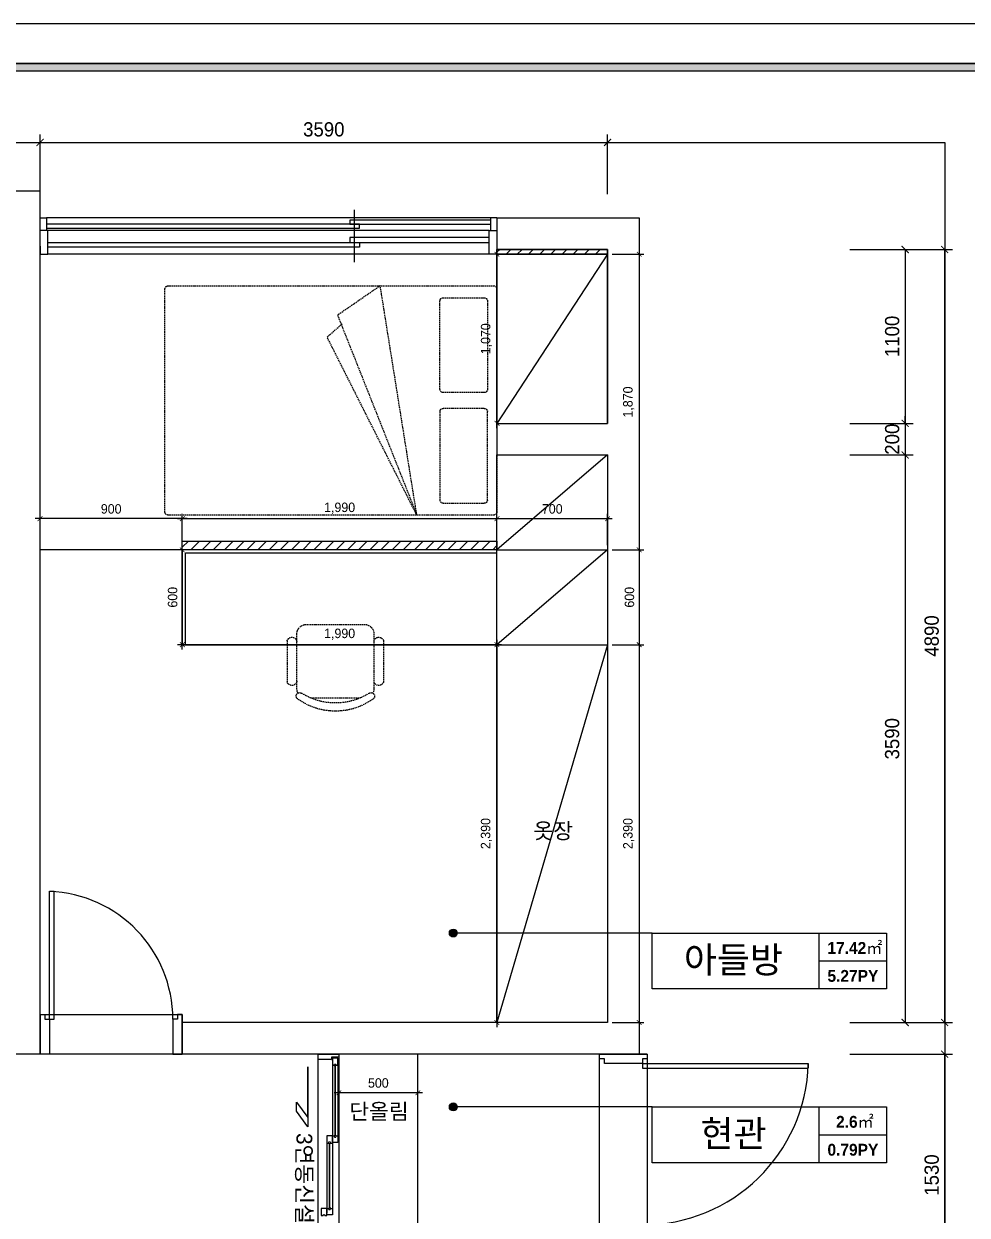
# Model space of a CAD drawing. Header units: millimetres. Extents: x -551172 to 232469, y -3435 to 261611.
# Drawn here: x 152389 to 158356, y 105866 to 113403 of the extents above; entities that cross this region are included whole.
import ezdxf
from ezdxf.enums import TextEntityAlignment as Align

# ---------------------------------------------------------------- set-up
doc = ezdxf.new("R2010")
doc.units = ezdxf.units.MM
doc.header["$LTSCALE"] = 10
doc.header["$PDMODE"] = 3
doc.linetypes.add('DH-HID2', pattern=[1.2, 0.8, -0.4])
doc.layers.get('DEFPOINTS').update_dxf_attribs({"color": 248})
for name, color, linetype in [('0-ELC TEXT', 7, 'Continuous'), ('03-TEXT', 3, 'Continuous'), ('03-WAL NEW', 3, 'Continuous'), ('06-FUR', 6, 'Continuous'), ('07-DIM WAL', 5, 'Continuous'), ('C-HAT', 251, 'Continuous'), ('CO-DOOR', 8, 'Continuous'), ('F-SYM', 7, 'Continuous'), ('FORM(YOURNAME)-11', 1, 'Continuous'), ('FU-FURM', 251, 'DH-HID2'), ('Layer 1', 7, 'Continuous'), ('도면층2', 2, 'Continuous'), ('도면층4', 4, 'Continuous'), ('도면층5', 5, 'Continuous'), ('도면층8', 8, 'Continuous')]:
    doc.layers.add(name, color=color, linetype=linetype)
doc.styles.add('HY 울릉도 L', font='')
doc.styles.add('YOURNAME', font='HY울릉도M.TTF')
doc.styles.add('넥슨고딕', font='NEXONLv1GothicBold.ttf')
doc.styles.add('코레일둥고', font='Korail_Round_Gothic_Medium.ttf')
doc.styles.get('HY 울릉도 L').set_extended_font_data('HY울릉도L')
doc.dimstyles.new('30', dxfattribs={"dimscale": 30, "dimtxt": 2, "dimasz": 1, "dimexe": 1, "dimexo": 1, "dimgap": 1, "dimtad": 1, "dimdec": 0, "dimrnd": 0.05, "dimdsep": 46, "dimlunit": 6, "dimtxsty": 'HY 울릉도 L', "dimblk": 'ARCHTICK', "dimcen": 2.5, "dimdle": 1, "dimclrd": 133, "dimclre": 133, "dimclrt": 30, "dimadec": 0, "dimazin": 0, "dimtfac": 1, "dimtdec": 0, "dimtix": 1, "dimtmove": 2, "dimatfit": 3, "dimldrblk": 'ARCHTICK', "dimfxl": 1, "dimlwd": -1, "dimlwe": -1, "dimarcsym": 0})
doc.dimstyles.new('YOURNAME-50', dxfattribs={"dimscale": 50, "dimtxt": 1.8, "dimasz": 0.9, "dimexe": 1, "dimexo": 3, "dimgap": 0.7, "dimtad": 1, "dimdec": 0, "dimzin": 0, "dimdsep": 46, "dimtxsty": 'YOURNAME', "dimblk": 'ARCHTICK', "dimcen": 0, "dimclrd": 1, "dimclre": 1, "dimclrt": 7, "dimadec": 0, "dimazin": 0, "dimtfac": 1, "dimtdec": 0, "dimtix": 1, "dimtmove": 2, "dimatfit": 3, "dimldrblk": 'ARCHTICK', "dimfxl": 1, "dimtolj": 1, "dimtzin": 0, "dimarcsym": 0})

# ---------------------------------------------------------------- blocks, each defined once
blk = doc.blocks.new('FORM-PLAN')
at = {"layer": 'FORM(YOURNAME)-11'}
h = blk.add_hatch(color=256, dxfattribs=at)
h.dxf.hatch_style = 1
h.paths.add_polyline_path([(-71444, 55115), (10556, 55115), (10556, 54915), (-71444, 54915)])
h.paths.add_polyline_path([(-71444, -2085), (10556, -2085), (10556, -2285), (-71444, -2285)])
at = {"layer": 'DEFPOINTS', "color": 158}
for points in [[(-71444, -2285), (10556, -2285), (10556, 55115), (-71444, 55115)], [(-69444, 53115), (-64, 53115), (-64, 1215), (-69444, 1215)]]:
    blk.add_lwpolyline(points, close=True, dxfattribs=at)
at = {"layer": 'FORM(YOURNAME)-11', "color": 250}
blk.add_lwpolyline([(-72444, -3285), (11556, -3285), (11556, 56115), (-72444, 56115)], close=True, dxfattribs=at)
at = {"layer": 'FORM(YOURNAME)-11'}
blk.add_lwpolyline([(-71444, 55115), (10556, 55115), (10556, 54915), (-71444, 54915)], close=True, dxfattribs=at)
at = {"layer": 'FORM(YOURNAME)-11', "color": 3, "style": 'YOURNAME'}
for tag, height, p in [('1', 450, (9905, 18188)), ('2', 450, (9905, 17544)), ('3', 450, (9905, 16257)), ('4', 450, (9905, 14326)), ('5', 515, (9905, 12009)), ('6', 515, (9905, 9757)), ('7', 515, (9905, 7504)), ('8', 515, (9905, 5252)), ('9', 515, (9905, 2999)), ('10', 515, (5655, 811)), ('11', 515, (9905, 747)), ('12', 515, (5655, -1441)), ('13', 515, (9905, -1441))]:
    blk.add_attdef(tag, text='', height=height, dxfattribs=at).set_placement(p, align=Align.MIDDLE_RIGHT)
blk = doc.blocks.new('_ArchTick')
at = {"color": 0, "linetype": 'ByBlock', "const_width": 0.15}
blk.add_lwpolyline([(-0.5, -0.5), (0.5, 0.5)], dxfattribs=at)
blk = doc.blocks.new('*D781')
at = {"color": 133, "transparency": 16777216}
blk.add_line((154911.4, 106641.1), (154351.4, 106641.1), dxfattribs=at)
at = {"layer": 'DEFPOINTS', "color": 0, "transparency": 16777216}
for p in [(154381.4, 106641.1), (154381.4, 106641.1), (154881.4, 106641.1)]:
    blk.add_point(p, dxfattribs=at)
at = {"color": 133, "transparency": 16777216, "xscale": 30, "yscale": 30, "zscale": 30, "rotation": 180}
blk.add_blockref('_ArchTick', (154381.4, 106641.1), dxfattribs=at)
at = {"color": 133, "transparency": 16777216, "xscale": 30, "yscale": 30, "zscale": 30}
blk.add_blockref('_ArchTick', (154881.4, 106641.1), dxfattribs=at)
at = {"color": 30, "transparency": 16777216, "insert": (154631.4, 106702.4), "char_height": 60, "attachment_point": 5, "style": 'HY 울릉도 L'}
blk.add_mtext('500', dxfattribs=at)
blk = doc.blocks.new('*D725')
at = {"layer": '07-DIM WAL', "color": 1, "lineweight": -2, "transparency": 16777216}
for p, q in [((152491.4, 112325.3), (152491.4, 112702.8)), ((156081.4, 112325.3), (156081.4, 112702.8)), ((152491.4, 112652.8), (156081.4, 112652.8))]:
    blk.add_line(p, q, dxfattribs=at)
at = {"layer": 'DEFPOINTS', "color": 0, "transparency": 16777216}
for p in [(156081.4, 112652.8), (152491.4, 112175.3), (156081.4, 112175.3)]:
    blk.add_point(p, dxfattribs=at)
at = {"layer": '07-DIM WAL', "color": 1, "lineweight": -2, "transparency": 16777216, "xscale": 45, "yscale": 45, "zscale": 45, "rotation": 180}
blk.add_blockref('_ArchTick', (152491.4, 112652.8), dxfattribs=at)
at = {"layer": '07-DIM WAL', "color": 1, "lineweight": -2, "transparency": 16777216, "xscale": 45, "yscale": 45, "zscale": 45}
blk.add_blockref('_ArchTick', (156081.4, 112652.8), dxfattribs=at)
at = {"layer": '07-DIM WAL', "color": 7, "transparency": 16777216, "insert": (154286.4, 112734.7), "char_height": 90, "attachment_point": 5, "style": 'YOURNAME'}
blk.add_mtext('\\A1;3590', dxfattribs=at)
blk = doc.blocks.new('*D741')
at = {"layer": '07-DIM WAL', "color": 1, "lineweight": -2, "transparency": 16777216}
for p, q in [((157613.9, 106885.3), (158263.9, 106885.3)), ((158213.9, 105355.3), (158213.9, 106885.3)), ((157613.9, 105355.3), (158263.9, 105355.3))]:
    blk.add_line(p, q, dxfattribs=at)
at = {"layer": 'DEFPOINTS', "color": 0, "transparency": 16777216}
for p in [(157463.9, 106885.3), (158213.9, 106885.3), (157463.9, 105355.3)]:
    blk.add_point(p, dxfattribs=at)
at = {"layer": '07-DIM WAL', "color": 1, "lineweight": -2, "transparency": 16777216, "xscale": 45, "yscale": 45, "zscale": 45}
for p, rotation in [((158213.9, 106885.3), 90), ((158213.9, 105355.3), 270)]:
    blk.add_blockref('_ArchTick', p, dxfattribs=dict(at, rotation=rotation))
at = {"layer": '07-DIM WAL', "color": 7, "transparency": 16777216, "insert": (158132.1, 106120.3), "char_height": 90, "attachment_point": 5, "rotation": 90, "style": 'YOURNAME'}
blk.add_mtext('\\A1;1530', dxfattribs=at)
blk = doc.blocks.new('*D742')
at = {"layer": '07-DIM WAL', "color": 1, "lineweight": -2, "transparency": 16777216}
for p, q in [((157613.9, 111975.3), (158263.9, 111975.3)), ((158213.9, 107085.3), (158213.9, 111975.3)), ((157613.9, 107085.3), (158263.9, 107085.3))]:
    blk.add_line(p, q, dxfattribs=at)
at = {"layer": 'DEFPOINTS', "color": 0, "transparency": 16777216}
for p in [(157463.9, 111975.3), (158213.9, 111975.3), (157463.9, 107085.3)]:
    blk.add_point(p, dxfattribs=at)
at = {"layer": '07-DIM WAL', "color": 1, "lineweight": -2, "transparency": 16777216, "xscale": 45, "yscale": 45, "zscale": 45}
for p, rotation in [((158213.9, 111975.3), 90), ((158213.9, 107085.3), 270)]:
    blk.add_blockref('_ArchTick', p, dxfattribs=dict(at, rotation=rotation))
at = {"layer": '07-DIM WAL', "color": 7, "transparency": 16777216, "insert": (158132, 109530.3), "char_height": 90, "attachment_point": 5, "rotation": 90, "style": 'YOURNAME'}
blk.add_mtext('\\A1;4890', dxfattribs=at)
blk = doc.blocks.new('*D743')
at = {"layer": '07-DIM WAL', "color": 1, "lineweight": -2, "transparency": 16777216}
for p, q in [((157613.9, 111975.3), (158013.9, 111975.3)), ((157963.9, 111975.3), (157963.9, 110875.3)), ((157613.9, 110875.3), (158013.9, 110875.3))]:
    blk.add_line(p, q, dxfattribs=at)
at = {"layer": 'DEFPOINTS', "color": 0, "transparency": 16777216}
for p in [(157463.9, 111975.3), (157463.9, 110875.3), (157963.9, 110875.3)]:
    blk.add_point(p, dxfattribs=at)
at = {"layer": '07-DIM WAL', "color": 1, "lineweight": -2, "transparency": 16777216, "xscale": 45, "yscale": 45, "zscale": 45}
for p, rotation in [((157963.9, 111975.3), 90), ((157963.9, 110875.3), 270)]:
    blk.add_blockref('_ArchTick', p, dxfattribs=dict(at, rotation=rotation))
at = {"layer": '07-DIM WAL', "color": 7, "transparency": 16777216, "insert": (157882.1, 111425.3), "char_height": 90, "attachment_point": 5, "rotation": 90, "style": 'YOURNAME'}
blk.add_mtext('\\A1;1100', dxfattribs=at)
blk = doc.blocks.new('*D744')
at = {"layer": '07-DIM WAL', "color": 1, "lineweight": -2, "transparency": 16777216}
for p, q in [((157613.9, 110675.3), (158013.9, 110675.3)), ((157963.9, 110675.3), (157963.9, 107085.3)), ((157613.9, 107085.3), (158013.9, 107085.3))]:
    blk.add_line(p, q, dxfattribs=at)
at = {"layer": 'DEFPOINTS', "color": 0, "transparency": 16777216}
for p in [(157463.9, 110675.3), (157463.9, 107085.3), (157963.9, 107085.3)]:
    blk.add_point(p, dxfattribs=at)
at = {"layer": '07-DIM WAL', "color": 1, "lineweight": -2, "transparency": 16777216, "xscale": 45, "yscale": 45, "zscale": 45}
for p, rotation in [((157963.9, 110675.3), 90), ((157963.9, 107085.3), 270)]:
    blk.add_blockref('_ArchTick', p, dxfattribs=dict(at, rotation=rotation))
at = {"layer": '07-DIM WAL', "color": 7, "transparency": 16777216, "insert": (157882, 108880.3), "char_height": 90, "attachment_point": 5, "rotation": 90, "style": 'YOURNAME'}
blk.add_mtext('\\A1;3590', dxfattribs=at)
blk = doc.blocks.new('*D745')
at = {"layer": '07-DIM WAL', "color": 1, "lineweight": -2, "transparency": 16777216}
for p, q in [((157613.9, 110875.3), (158013.9, 110875.3)), ((157963.9, 110875.3), (157963.9, 110920.3)), ((157963.9, 110875.3), (157963.9, 110675.3)), ((157613.9, 110675.3), (158013.9, 110675.3)), ((157963.9, 110675.3), (157963.9, 110630.3))]:
    blk.add_line(p, q, dxfattribs=at)
at = {"layer": 'DEFPOINTS', "color": 0, "transparency": 16777216}
for p in [(157463.9, 110875.3), (157463.9, 110675.3), (157963.9, 110675.3)]:
    blk.add_point(p, dxfattribs=at)
at = {"layer": '07-DIM WAL', "color": 1, "lineweight": -2, "transparency": 16777216, "xscale": 45, "yscale": 45, "zscale": 45}
for p, rotation in [((157963.9, 110875.3), 270), ((157963.9, 110675.3), 90)]:
    blk.add_blockref('_ArchTick', p, dxfattribs=dict(at, rotation=rotation))
at = {"layer": '07-DIM WAL', "color": 7, "transparency": 16777216, "insert": (157882.1, 110775.3), "char_height": 90, "attachment_point": 5, "rotation": 90, "style": 'YOURNAME'}
blk.add_mtext('\\A1;200', dxfattribs=at)
blk = doc.blocks.new('F-701-1')
at = {"layer": 'FU-FURM'}
for p, q in [((-725, -506.5), (401, -1074)), ((539, -1008), (-725, -506.5)), ((-725, -506.5), (725, -738)), ((725, -738), (539, -1008)), ((401, -1074), (485, -978))]:
    blk.add_line(p, q, dxfattribs=at)
for points in [[(-705, -2100), (705, -2100, 0.414214), (725, -2080), (725, -20, 0.414214), (705, 0), (-705, 0, 0.414214), (-725, -20), (-725, -2080, 0.414214)], [(-70, -360), (-630, -360, -0.414214), (-650, -340), (-650, -80, -0.414214), (-630, -60), (-70, -60, -0.414214), (-50, -80), (-50, -340, -0.414214)], [(70, -360), (630, -360, 0.414214), (650, -340), (650, -80, 0.414214), (630, -60), (70, -60, 0.414214), (50, -80), (50, -340, 0.414214)]]:
    blk.add_lwpolyline(points, format="xyb", close=True, dxfattribs=at)
blk = doc.blocks.new('F-101')
at = {"layer": 'FU-FURM'}
for p, q in [((-248.3, 454), (-248.3, 454)), ((151.2, 467.4), (-151.2, 467.4)), ((-243.8, 406.4), (-243.8, 61)), ((243.8, 61), (243.8, 406.4)), ((-305.7, 104.1), (-305.7, 363.2)), ((304.8, 104.1), (304.8, 363.2)), ((-182.9, 0), (182.9, 0))]:
    blk.add_line(p, q, dxfattribs=at)
for centre, radius, start, end in [((0, 142.2), 406.4, 53.1301, 126.8699), ((-226, 454), 22.3, 143.30994, 302.02741), ((0, 98), 399.1, 57.57575, 122.42425), ((226, 454), 22.3, 237.97259, 36.69006), ((-275.2, 354.3), 31.8, 9.29463, 163.7398), ((-182.9, 406.4), 61, 152.41556, 180), ((182.9, 406.4), 61, 0, 27.58444), ((274.3, 354.3), 31.8, 16.2602, 163.7398), ((-275.2, 113), 31.8, 196.2602, 350.70537), ((274.3, 113), 31.8, 196.2602, 343.7398), ((-182.9, 61), 61, 180, 270), ((182.9, 61), 61, 270, 0)]:
    blk.add_arc(centre, radius, start, end, dxfattribs=at)
blk = doc.blocks.new('*D791')
at = {"layer": '06-FUR', "color": 133, "transparency": 16777216}
for p, q in [((156111.4, 111945.3), (156311.4, 111945.3)), ((156281.4, 111975.3), (156281.4, 110045.3)), ((156111.4, 110075.3), (156311.4, 110075.3))]:
    blk.add_line(p, q, dxfattribs=at)
at = {"layer": 'DEFPOINTS', "color": 0, "transparency": 16777216}
for p in [(156081.4, 111945.3), (156081.4, 110075.3), (156281.4, 110075.3)]:
    blk.add_point(p, dxfattribs=at)
at = {"layer": '06-FUR', "color": 133, "transparency": 16777216, "xscale": 30, "yscale": 30, "zscale": 30}
for p, rotation in [((156281.4, 111945.3), 90), ((156281.4, 110075.3), 270)]:
    blk.add_blockref('_ArchTick', p, dxfattribs=dict(at, rotation=rotation))
at = {"layer": '06-FUR', "color": 30, "transparency": 16777216, "insert": (156215.4, 111010.3), "char_height": 60, "attachment_point": 5, "rotation": 90, "style": 'HY 울릉도 L'}
blk.add_mtext('1,870', dxfattribs=at)
blk = doc.blocks.new('*D792')
at = {"layer": '06-FUR', "color": 133, "transparency": 16777216}
for p, q in [((156111.4, 110075.3), (156311.4, 110075.3)), ((156281.4, 110105.3), (156281.4, 109445.3)), ((156111.4, 109475.3), (156311.4, 109475.3))]:
    blk.add_line(p, q, dxfattribs=at)
at = {"layer": 'DEFPOINTS', "color": 0, "transparency": 16777216}
for p in [(156081.4, 110075.3), (156081.4, 109475.3), (156281.4, 109475.3)]:
    blk.add_point(p, dxfattribs=at)
at = {"layer": '06-FUR', "color": 133, "transparency": 16777216, "xscale": 30, "yscale": 30, "zscale": 30}
for p, rotation in [((156281.4, 110075.3), 90), ((156281.4, 109475.3), 270)]:
    blk.add_blockref('_ArchTick', p, dxfattribs=dict(at, rotation=rotation))
at = {"layer": '06-FUR', "color": 30, "transparency": 16777216, "insert": (156220.1, 109775.3), "char_height": 60, "attachment_point": 5, "rotation": 90, "style": 'HY 울릉도 L'}
blk.add_mtext('600', dxfattribs=at)
blk = doc.blocks.new('*D793')
at = {"layer": '06-FUR', "color": 133, "transparency": 16777216}
for p, q in [((156281.4, 109505.3), (156281.4, 107055.3)), ((156111.4, 109475.3), (156311.4, 109475.3)), ((156111.4, 107085.3), (156311.4, 107085.3))]:
    blk.add_line(p, q, dxfattribs=at)
at = {"layer": 'DEFPOINTS', "color": 0, "transparency": 16777216}
for p in [(156081.4, 109475.3), (156081.4, 107085.3), (156281.4, 107085.3)]:
    blk.add_point(p, dxfattribs=at)
at = {"layer": '06-FUR', "color": 133, "transparency": 16777216, "xscale": 30, "yscale": 30, "zscale": 30}
for p, rotation in [((156281.4, 109475.3), 90), ((156281.4, 107085.3), 270)]:
    blk.add_blockref('_ArchTick', p, dxfattribs=dict(at, rotation=rotation))
at = {"layer": '06-FUR', "color": 30, "transparency": 16777216, "insert": (156215.4, 108280.3), "char_height": 60, "attachment_point": 5, "rotation": 90, "style": 'HY 울릉도 L'}
blk.add_mtext('2,390', dxfattribs=at)
blk = doc.blocks.new('*D794')
at = {"layer": '06-FUR', "color": 133, "transparency": 16777216}
for p, q in [((153421.4, 110272.6), (152461.4, 110272.6)), ((152491.4, 110105.3), (152491.4, 110302.6)), ((153391.4, 110105.3), (153391.4, 110302.6))]:
    blk.add_line(p, q, dxfattribs=at)
at = {"layer": 'DEFPOINTS', "color": 0, "transparency": 16777216}
for p in [(152491.4, 110272.6), (152491.4, 110075.3), (153391.4, 110075.3)]:
    blk.add_point(p, dxfattribs=at)
at = {"layer": '06-FUR', "color": 133, "transparency": 16777216, "xscale": 30, "yscale": 30, "zscale": 30, "rotation": 180}
blk.add_blockref('_ArchTick', (152491.4, 110272.6), dxfattribs=at)
at = {"layer": '06-FUR', "color": 133, "transparency": 16777216, "xscale": 30, "yscale": 30, "zscale": 30}
blk.add_blockref('_ArchTick', (153391.4, 110272.6), dxfattribs=at)
at = {"layer": '06-FUR', "color": 30, "transparency": 16777216, "insert": (152941.4, 110333.9), "char_height": 60, "attachment_point": 5, "style": 'HY 울릉도 L'}
blk.add_mtext('900', dxfattribs=at)
blk = doc.blocks.new('*D795')
at = {"layer": '06-FUR', "color": 133, "transparency": 16777216}
for p, q in [((153361.4, 110272.6), (155411.4, 110272.6)), ((153391.4, 110105.3), (153391.4, 110302.6)), ((155381.4, 110105.3), (155381.4, 110302.6))]:
    blk.add_line(p, q, dxfattribs=at)
at = {"layer": 'DEFPOINTS', "color": 0, "transparency": 16777216}
for p in [(155381.4, 110272.6), (153391.4, 110075.3), (155381.4, 110075.3)]:
    blk.add_point(p, dxfattribs=at)
at = {"layer": '06-FUR', "color": 133, "transparency": 16777216, "xscale": 30, "yscale": 30, "zscale": 30, "rotation": 180}
blk.add_blockref('_ArchTick', (153391.4, 110272.6), dxfattribs=at)
at = {"layer": '06-FUR', "color": 133, "transparency": 16777216, "xscale": 30, "yscale": 30, "zscale": 30}
blk.add_blockref('_ArchTick', (155381.4, 110272.6), dxfattribs=at)
at = {"layer": '06-FUR', "color": 30, "transparency": 16777216, "insert": (154386.4, 110338.6), "char_height": 60, "attachment_point": 5, "style": 'HY 울릉도 L'}
blk.add_mtext('1,990', dxfattribs=at)
blk = doc.blocks.new('*D757')
at = {"layer": '06-FUR', "color": 133, "transparency": 16777216}
for p, q in [((155351.4, 110272.6), (156111.4, 110272.6)), ((155381.4, 110105.3), (155381.4, 110302.6)), ((156081.4, 110105.3), (156081.4, 110302.6))]:
    blk.add_line(p, q, dxfattribs=at)
at = {"layer": 'DEFPOINTS', "color": 0, "transparency": 16777216}
for p in [(156081.4, 110272.6), (155381.4, 110075.3), (156081.4, 110075.3)]:
    blk.add_point(p, dxfattribs=at)
at = {"layer": '06-FUR', "color": 133, "transparency": 16777216, "xscale": 30, "yscale": 30, "zscale": 30, "rotation": 180}
blk.add_blockref('_ArchTick', (155381.4, 110272.6), dxfattribs=at)
at = {"layer": '06-FUR', "color": 133, "transparency": 16777216, "xscale": 30, "yscale": 30, "zscale": 30}
blk.add_blockref('_ArchTick', (156081.4, 110272.6), dxfattribs=at)
at = {"layer": '06-FUR', "color": 30, "transparency": 16777216, "insert": (155731.4, 110333.9), "char_height": 60, "attachment_point": 5, "style": 'HY 울릉도 L'}
blk.add_mtext('700', dxfattribs=at)
blk = doc.blocks.new('*D768')
at = {"layer": '06-FUR', "color": 133, "transparency": 16777216}
blk.add_line((155411.4, 109475.3), (153361.4, 109475.3), dxfattribs=at)
at = {"layer": 'DEFPOINTS', "color": 0, "transparency": 16777216}
for p in [(153391.4, 109475.3), (153391.4, 109475.3), (155381.4, 109475.3)]:
    blk.add_point(p, dxfattribs=at)
at = {"layer": '06-FUR', "color": 133, "transparency": 16777216, "xscale": 30, "yscale": 30, "zscale": 30, "rotation": 180}
blk.add_blockref('_ArchTick', (153391.4, 109475.3), dxfattribs=at)
at = {"layer": '06-FUR', "color": 133, "transparency": 16777216, "xscale": 30, "yscale": 30, "zscale": 30}
blk.add_blockref('_ArchTick', (155381.4, 109475.3), dxfattribs=at)
at = {"layer": '06-FUR', "color": 30, "transparency": 16777216, "insert": (154386.4, 109541.3), "char_height": 60, "attachment_point": 5, "style": 'HY 울릉도 L'}
blk.add_mtext('1,990', dxfattribs=at)
blk = doc.blocks.new('*D769')
at = {"layer": '06-FUR', "color": 133, "transparency": 16777216}
for p, q in [((153391.4, 109445.3), (153391.4, 110105.3)), ((153421.4, 110075.3), (153421.4, 110075.3)), ((153421.4, 109475.3), (153421.4, 109475.3))]:
    blk.add_line(p, q, dxfattribs=at)
at = {"layer": 'DEFPOINTS', "color": 0, "transparency": 16777216}
for p in [(153391.4, 110075.3), (153391.4, 110075.3), (153391.4, 109475.3)]:
    blk.add_point(p, dxfattribs=at)
at = {"layer": '06-FUR', "color": 133, "transparency": 16777216, "xscale": 30, "yscale": 30, "zscale": 30}
for p, rotation in [((153391.4, 110075.3), 90), ((153391.4, 109475.3), 270)]:
    blk.add_blockref('_ArchTick', p, dxfattribs=dict(at, rotation=rotation))
at = {"layer": '06-FUR', "color": 30, "transparency": 16777216, "insert": (153330.1, 109775.3), "char_height": 60, "attachment_point": 5, "rotation": 90, "style": 'HY 울릉도 L'}
blk.add_mtext('600', dxfattribs=at)
blk = doc.blocks.new('*D770')
at = {"layer": '06-FUR', "color": 133, "transparency": 16777216}
for p, q in [((155381.4, 109505.3), (155381.4, 107055.3)), ((155411.4, 109475.3), (155411.4, 109475.3)), ((155411.4, 107085.3), (155411.4, 107085.3))]:
    blk.add_line(p, q, dxfattribs=at)
at = {"layer": 'DEFPOINTS', "color": 0, "transparency": 16777216}
for p in [(155381.4, 109475.3), (155381.4, 107085.3), (155381.4, 107085.3)]:
    blk.add_point(p, dxfattribs=at)
at = {"layer": '06-FUR', "color": 133, "transparency": 16777216, "xscale": 30, "yscale": 30, "zscale": 30}
for p, rotation in [((155381.4, 109475.3), 90), ((155381.4, 107085.3), 270)]:
    blk.add_blockref('_ArchTick', p, dxfattribs=dict(at, rotation=rotation))
at = {"layer": '06-FUR', "color": 30, "transparency": 16777216, "insert": (155315.4, 108280.3), "char_height": 60, "attachment_point": 5, "rotation": 90, "style": 'HY 울릉도 L'}
blk.add_mtext('2,390', dxfattribs=at)
blk = doc.blocks.new('*D776')
at = {"layer": '06-FUR', "color": 133, "transparency": 16777216}
for p, q in [((155381.4, 110845.3), (155381.4, 111975.3)), ((155411.4, 111945.3), (155411.4, 111945.3)), ((155411.4, 110875.3), (155411.4, 110875.3))]:
    blk.add_line(p, q, dxfattribs=at)
at = {"layer": 'DEFPOINTS', "color": 0, "transparency": 16777216}
for p in [(155381.4, 111945.3), (155381.4, 111945.3), (155381.4, 110875.3)]:
    blk.add_point(p, dxfattribs=at)
at = {"layer": '06-FUR', "color": 133, "transparency": 16777216, "xscale": 30, "yscale": 30, "zscale": 30}
for p, rotation in [((155381.4, 111945.3), 90), ((155381.4, 110875.3), 270)]:
    blk.add_blockref('_ArchTick', p, dxfattribs=dict(at, rotation=rotation))
at = {"layer": '06-FUR', "color": 30, "transparency": 16777216, "insert": (155315.4, 111410.3), "char_height": 60, "attachment_point": 5, "rotation": 90, "style": 'HY 울릉도 L'}
blk.add_mtext('1,070', dxfattribs=at)

msp = doc.modelspace()

# ---------------------------------------------------------------- hatches: boundary and pattern name
at = {"layer": '0-ELC TEXT'}
h = msp.add_hatch(color=256, dxfattribs=at)
h.dxf.hatch_style = 1
edge = h.paths.add_edge_path()
edge.add_arc((155105.6, 107651.2), 25, 0, 360)
h = msp.add_hatch(color=256, dxfattribs=at)
h.dxf.hatch_style = 1
edge = h.paths.add_edge_path()
edge.add_arc((155105.6, 106551.3), 25, 0, 360)
at = {"layer": 'C-HAT'}
h = msp.add_hatch(dxfattribs=at)
h.set_pattern_fill('_USER', color=256, scale=50, angle=45, pattern_type=0)
h.set_pattern_definition([(45, (-31820, 30610), (-35.355339, 35.355339), [])])
h.paths.add_polyline_path([(156081.4, 111975.3), (155381.4, 111975.3), (155381.4, 111945.3), (156081.4, 111945.3)])
h = msp.add_hatch(dxfattribs=at)
h.set_pattern_fill('_USER', color=256, scale=50, angle=45, pattern_type=0)
h.set_pattern_definition([(45, (0, 19350), (-35.355339, 35.355339), [])])
h.paths.add_polyline_path([(155781.4, 102675.3), (153881.4, 102675.3), (153881.4, 102620.6), (155781.4, 102620.6)])
h.paths.add_polyline_path([(155381.4, 110130), (153391.4, 110130), (153391.4, 110075.3), (155381.4, 110075.3)])

# ---------------------------------------------------------------- linework, layer by layer
at = {"layer": '0-ELC TEXT'}
for p, q in [((156363.2, 107651.2), (155105.6, 107651.2)), ((157420.4, 107297.5), (157420.4, 107651.2)), ((157420.4, 107474.3), (157845.1, 107474.3)), ((156363.2, 106551.3), (155105.6, 106551.3)), ((157420.4, 106197.6), (157420.4, 106551.3)), ((157420.4, 106374.5), (157845.1, 106374.5))]:
    msp.add_line(p, q, dxfattribs=at)
for points in [[(156363.2, 107651.2), (157845.1, 107651.2), (157845.1, 107297.5), (156363.2, 107297.5)], [(156363.2, 106551.3), (157845.1, 106551.3), (157845.1, 106197.6), (156363.2, 106197.6)]]:
    msp.add_lwpolyline(points, close=True, dxfattribs=at)
for centre in [(155105.6, 107651.2), (155105.6, 106551.3)]:
    msp.add_circle(centre, 25, dxfattribs=at)
at = {"layer": '03-WAL NEW'}
for points in [[(156081.4, 111975.3), (155381.4, 111975.3), (155381.4, 111945.3), (156081.4, 111945.3)], [(155381.4, 110075.3), (153391.4, 110075.3), (153391.4, 110130), (155381.4, 110130)]]:
    msp.add_lwpolyline(points, close=True, dxfattribs=at)
at = {"layer": '06-FUR'}
for p, q in [((156081.4, 111945.3), (155381.4, 110875.3)), ((153391.4, 110075.3), (152491.4, 110075.3))]:
    msp.add_line(p, q, dxfattribs=at)
for points in [[(155381.4, 110875.3), (156081.4, 110875.3), (156081.4, 111945.3), (155381.4, 111945.3)], [(155381.4, 110675.3), (156081.4, 110675.3), (156081.4, 107085.3), (155381.4, 107085.3)]]:
    msp.add_lwpolyline(points, close=True, dxfattribs=at)
for points in [[(156081.4, 110675.3), (155381.4, 110075.3), (156081.4, 110075.3), (155381.4, 109475.3)], [(155381.4, 110075.3), (153391.4, 110075.3), (153391.4, 109475.3), (155381.4, 109475.3), (155381.4, 110075.3)], [(153411.4, 109475.3), (153411.4, 110055.3), (155381.4, 110055.3)], [(155381.4, 109475.3), (156081.4, 109475.3), (155381.4, 107085.3)]]:
    msp.add_lwpolyline(points, dxfattribs=at)
at = {"layer": 'CO-DOOR', "color": 1}
msp.add_lwpolyline([(154185.7, 106804.5), (154185.7, 106425.3), (154113.5, 106523.9), (154113.5, 106582.3), (154185.7, 106483.6), (154185.7, 106804.5)], close=True, dxfattribs=at)
at = {"layer": 'Layer 1'}
msp.add_line((154881.4, 105745.3), (154881.4, 106885.3), dxfattribs=at)
at = {"layer": '도면층2'}
for p, q in [((152291.4, 112345.3), (152491.4, 112345.3)), ((152491.4, 107085.3), (152491.4, 112345.3)), ((155381.4, 112175.3), (156281.4, 112175.3)), ((155381.4, 112175.3), (155381.4, 111975.3)), ((156281.4, 112175.3), (156281.4, 106885.3)), ((155381.4, 111975.3), (156081.4, 111975.3)), ((156081.4, 111975.3), (156081.4, 110875.3)), ((155381.4, 110875.3), (156081.4, 110875.3)), ((155381.4, 110875.3), (155381.4, 110675.3)), ((155381.4, 110675.3), (156081.4, 110675.3)), ((156081.4, 110675.3), (156081.4, 107085.3)), ((152491.4, 107085.3), (152491.4, 106885.3)), ((156081.4, 107085.3), (153391.4, 107085.3)), ((153391.4, 107085.3), (153391.4, 106885.3)), ((152491.4, 106885.3), (152291.4, 106885.3)), ((156281.4, 106885.3), (153391.4, 106885.3))]:
    msp.add_line(p, q, dxfattribs=at)
at = {"layer": '도면층4'}
for p, q in [((154481.4, 111895.3), (154481.4, 112225.3)), ((155341.4, 112175.3), (152531.4, 112175.3)), ((155331.4, 112095.3), (152541.4, 112095.3)), ((155331.4, 111945.3), (152541.4, 111945.3)), ((152551.4, 107105.3), (152551.4, 107915.3)), ((152551.4, 107915.3), (152581.4, 107915.3)), ((152581.4, 107105.3), (152581.4, 107914.7)), ((152491.4, 106885.3), (152491.4, 107135.3)), ((152491.4, 107135.3), (153391.4, 107135.3)), ((152491.4, 107135.3), (152491.4, 106885.3)), ((152551.4, 107105.3), (152581.4, 107105.3)), ((153391.4, 107135.3), (153391.4, 106885.3)), ((153391.4, 106885.3), (152491.4, 106885.3)), ((156031.4, 105745.3), (156031.4, 106885.3)), ((156031.4, 106885.3), (156331.4, 106885.3)), ((156331.4, 106885.3), (156031.4, 106885.3)), ((156331.4, 106885.3), (156331.4, 105745.3)), ((156301.4, 106825.3), (157351.4, 106825.3)), ((156301.4, 106825.3), (156301.4, 106795.3)), ((156301.4, 106795.3), (157350.8, 106795.3)), ((157351.4, 106825.3), (157351.4, 106795.3))]:
    msp.add_line(p, q, dxfattribs=at)
for points in [[(152491.4, 112175.3), (152531.4, 112175.3), (152531.4, 112095.3)], [(155341.4, 112160.3), (154451.4, 112160.3), (154451.4, 112135.3), (155341.4, 112135.3)], [(155381.4, 112175.3), (155341.4, 112175.3), (155341.4, 112095.3)], [(152491.4, 111995.3), (152491.4, 111945.3), (152541.4, 111945.3), (152541.4, 112095.3), (152491.4, 112095.3)], [(152531.4, 112110.3), (154511.4, 112110.3), (154511.4, 112135.3), (152531.4, 112135.3)], [(155381.4, 111995.3), (155381.4, 111945.3), (155331.4, 111945.3), (155331.4, 112095.3), (155381.4, 112095.3)], [(152541.4, 112020.3), (154511.4, 112020.3), (154511.4, 111990.3), (152541.4, 111990.3)], [(155331.4, 112050.3), (154451.4, 112050.3), (154451.4, 112020.3), (155331.4, 112020.3)], [(152491.4, 107135.3), (152521.4, 107135.3), (152521.4, 107105.3), (152551.4, 107105.3), (152551.4, 106885.3), (152521.4, 106885.3), (152521.4, 106885.3), (152491.4, 106885.3), (152491.4, 107135.3)], [(153391.4, 107135.3), (153361.4, 107135.3), (153361.4, 107105.3), (153331.4, 107105.3), (153331.4, 106885.3), (153361.4, 106885.3), (153361.4, 106885.3), (153391.4, 106885.3), (153391.4, 107135.3)], [(156331.4, 106885.3), (156331.4, 106855.3), (156301.4, 106855.3), (156301.4, 106825.3), (156061.4, 106825.3), (156061.4, 106855.3), (156031.4, 106855.3), (156031.4, 106885.3), (156331.4, 106885.3)]]:
    msp.add_lwpolyline(points, dxfattribs=at)
at = {"layer": '도면층5'}
for centre, radius, start, end in [((152521.4, 107105.3), 810, 0, 87.87745), ((156306, 106850.4), 1045.1, 269.74486, 358.62483)]:
    msp.add_arc(centre, radius, start, end, dxfattribs=at)
at = {"layer": '도면층8'}
for p, q in [((154251.4, 105355.3), (154251.4, 106885.3)), ((154333.3, 106850.2), (154335.8, 106850.2)), ((154340.5, 106815.8), (154340.5, 106367.4)), ((154375.6, 106815.8), (154375.6, 106367.4)), ((154381.4, 106864.9), (154381.4, 105390.4)), ((154340.5, 106367.4), (154340.5, 105878.9)), ((154305.4, 106322.9), (154305.4, 105878.9))]:
    msp.add_line(p, q, dxfattribs=at)
for points in [[(154256.4, 106885.3), (154381.4, 106885.3), (154381.4, 106864.9), (154335.8, 106864.9), (154335.8, 106850.2), (154251.4, 106850.2), (154251.4, 106885.3), (154256.4, 106885.3)], [(154351.3, 106815.8), (154352.9, 106812.6), (154354, 106811.9), (154355.7, 106811.3)], [(154360.4, 106371.8), (154360.4, 106819.8), (154355.7, 106819.8), (154355.7, 106371.8), (154360.4, 106371.8), (154355.7, 106371.8)], [(154364.8, 106815.8), (154363.2, 106812.6), (154362.1, 106811.9), (154360.4, 106811.3)], [(154351.3, 106367.4), (154352.9, 106370.6), (154354, 106371.2), (154355.7, 106371.8)], [(154364.8, 106367.4), (154363.2, 106370.6), (154362.1, 106371.2), (154360.4, 106371.8)], [(154316.2, 106322.9), (154317.8, 106319.7), (154319, 106319.1), (154320.6, 106318.5)], [(154325.3, 105913.5), (154325.3, 106318.5), (154320.6, 106318.5), (154320.6, 105913.5), (154325.3, 105913.5), (154320.6, 105913.5)], [(154329.7, 106322.9), (154328.1, 106319.7), (154327, 106319.1), (154325.3, 106318.5)], [(154316.2, 105909.1), (154317.8, 105912.3), (154319, 105912.9), (154320.6, 105913.5)], [(154329.7, 105909.1), (154328.1, 105912.3), (154327, 105912.9), (154325.3, 105913.5)]]:
    msp.add_lwpolyline(points, dxfattribs=at)
for points in [[(154340.5, 106860.2), (154340.5, 106815.8), (154352.2, 106815.8), (154354.3, 106822.2), (154361.8, 106822.2), (154363.9, 106815.8), (154375.6, 106815.8), (154375.6, 106860.2)], [(154305.4, 106367.4), (154305.4, 106322.9), (154317.1, 106322.9), (154319.2, 106329.4), (154326.7, 106329.4), (154328.8, 106322.9), (154340.5, 106322.9), (154340.5, 106367.4)], [(154363.9, 106367.4), (154375.6, 106367.4), (154375.6, 106326.4), (154340.5, 106326.4), (154340.5, 106367.4), (154352.2, 106367.4), (154354.3, 106360.9), (154361.8, 106360.9)], [(154270.4, 105909.1), (154270.4, 105864.6), (154282.1, 105864.6), (154284.1, 105871.1), (154291.7, 105871.1), (154293.7, 105864.6), (154305.4, 105864.6), (154305.4, 105909.1)], [(154328.8, 105909.1), (154340.5, 105909.1), (154340.5, 105868.1), (154305.4, 105868.1), (154305.4, 105909.1), (154317.1, 105909.1), (154319.2, 105902.6), (154326.7, 105902.6)]]:
    msp.add_lwpolyline(points, close=True, dxfattribs=at)

# ---------------------------------------------------------------- block references
at = {"layer": 'F-SYM', "xscale": 0.2500000000000001, "yscale": 0.2500000000000001, "zscale": 0.2500000000000001}
msp.add_blockref('FORM-PLAN', (158229.9, 99374), dxfattribs=at)
at = {"layer": 'FU-FURM', "xscale": -1}
for name, p, rotation in [('F-701-1', (155381.4, 111020.3), 270), ('F-101', (154359.8, 109603.5), 180)]:
    msp.add_blockref(name, p, dxfattribs=dict(at, rotation=rotation))

# ---------------------------------------------------------------- texts
at = {"layer": '0-ELC TEXT', "style": '코레일둥고'}
for s, p in [('옷장', (155611.9, 108247.7)), ('단올림', (154447.1, 106472.6))]:
    msp.add_text(s, height=100, dxfattribs=at).set_placement(p)
msp.add_text('3연동신설', height=100, rotation=270, dxfattribs=at).set_placement((154113.5, 106385.9))
at = {"layer": '03-TEXT'}
for s, height, style, p in [('아들방', 166.67, '코레일둥고', (156877.9, 107399)), ('17.42㎡', 75, '넥슨고딕', (157646.1, 107519.4)), ('5.27PY', 75, '넥슨고딕', (157633.3, 107342.5)), ('2.6㎡', 75, '넥슨고딕', (157646.1, 106419.5)), ('현관', 166.67, '코레일둥고', (156877.9, 106299.1)), ('0.79PY', 75, '넥슨고딕', (157633.3, 106242.7))]:
    msp.add_text(s, height=height, dxfattribs=dict(at, style=style)).set_placement(p, align=Align.CENTER)

# ---------------------------------------------------------------- dimensions: what is measured, and where the dimension line sits
dim = msp.add_linear_dim(base=(154381.4, 106641.1), p1=(154881.4, 106641.1), p2=(154381.4, 106641.1), angle=180, dimstyle='30')
dim.commit()
dim.dimension.update_dxf_attribs({"geometry": '*D781', "text_midpoint": (154631.4, 106702.4)})
at = {"layer": '06-FUR'}
for base, p1, p2, picture, middle in [((155381.4, 111945.3), (155381.4, 110875.3), (155381.4, 111945.3), '*D776', (155315.4, 111410.3)), ((153391.4, 110075.3), (153391.4, 109475.3), (153391.4, 110075.3), '*D769', (153330.1, 109775.3)), ((155381.4, 107085.3), (155381.4, 109475.3), (155381.4, 107085.3), '*D770', (155315.4, 108280.3))]:
    dim = msp.add_linear_dim(base=base, p1=p1, p2=p2, angle=90, dimstyle='30', override={"dimfxl": 1.25}, dxfattribs=at)
    dim.commit()
    dim.dimension.update_dxf_attribs({"geometry": picture, "text_midpoint": middle})
for base, p1, p2, picture, middle in [((156281.4, 110075.3), (156081.4, 111945.3), (156081.4, 110075.3), '*D791', (156215.4, 111010.3)), ((156281.4, 109475.3), (156081.4, 110075.3), (156081.4, 109475.3), '*D792', (156220.1, 109775.3)), ((156281.4, 107085.3), (156081.4, 109475.3), (156081.4, 107085.3), '*D793', (156215.4, 108280.3))]:
    dim = msp.add_linear_dim(base=base, p1=p1, p2=p2, angle=90, dimstyle='30', dxfattribs=at)
    dim.commit()
    dim.dimension.update_dxf_attribs({"geometry": picture, "text_midpoint": middle})
for base, p1, p2, picture, middle in [((152491.4, 110272.6), (153391.4, 110075.3), (152491.4, 110075.3), '*D794', (152941.4, 110333.9)), ((155381.4, 110272.6), (153391.4, 110075.3), (155381.4, 110075.3), '*D795', (154386.4, 110338.6)), ((156081.4, 110272.6), (155381.4, 110075.3), (156081.4, 110075.3), '*D757', (155731.4, 110333.9))]:
    dim = msp.add_linear_dim(base=base, p1=p1, p2=p2, dimstyle='30', dxfattribs=at)
    dim.commit()
    dim.dimension.update_dxf_attribs({"geometry": picture, "text_midpoint": middle})
dim = msp.add_linear_dim(base=(153391.4, 109475.3), p1=(155381.4, 109475.3), p2=(153391.4, 109475.3), dimstyle='30', override={"dimfxl": 1.25}, dxfattribs=at)
dim.commit()
dim.dimension.update_dxf_attribs({"geometry": '*D768', "text_midpoint": (154386.4, 109541.3)})
at = {"layer": '07-DIM WAL'}
for base, p1, p2, angle, picture, middle in [((156081.4, 112652.8), (152491.4, 112175.3), (156081.4, 112175.3), 180, '*D725', (154286.4, 112734.7)), ((158213.9, 111975.3), (157463.9, 107085.3), (157463.9, 111975.3), 90, '*D742', (158132, 109530.3)), ((157963.9, 110875.3), (157463.9, 111975.3), (157463.9, 110875.3), 90, '*D743', (157882.1, 111425.3)), ((157963.9, 110675.3), (157463.9, 110875.3), (157463.9, 110675.3), 90, '*D745', (157882.1, 110775.3)), ((157963.9, 107085.3), (157463.9, 110675.3), (157463.9, 107085.3), 90, '*D744', (157882, 108880.3)), ((158213.9, 106885.3), (157463.9, 105355.3), (157463.9, 106885.3), 90, '*D741', (158132.1, 106120.3))]:
    dim = msp.add_linear_dim(base=base, p1=p1, p2=p2, angle=angle, dimstyle='YOURNAME-50', dxfattribs=at)
    dim.commit()
    dim.dimension.update_dxf_attribs({"geometry": picture, "text_midpoint": middle})

doc.saveas('drawing.dxf')
